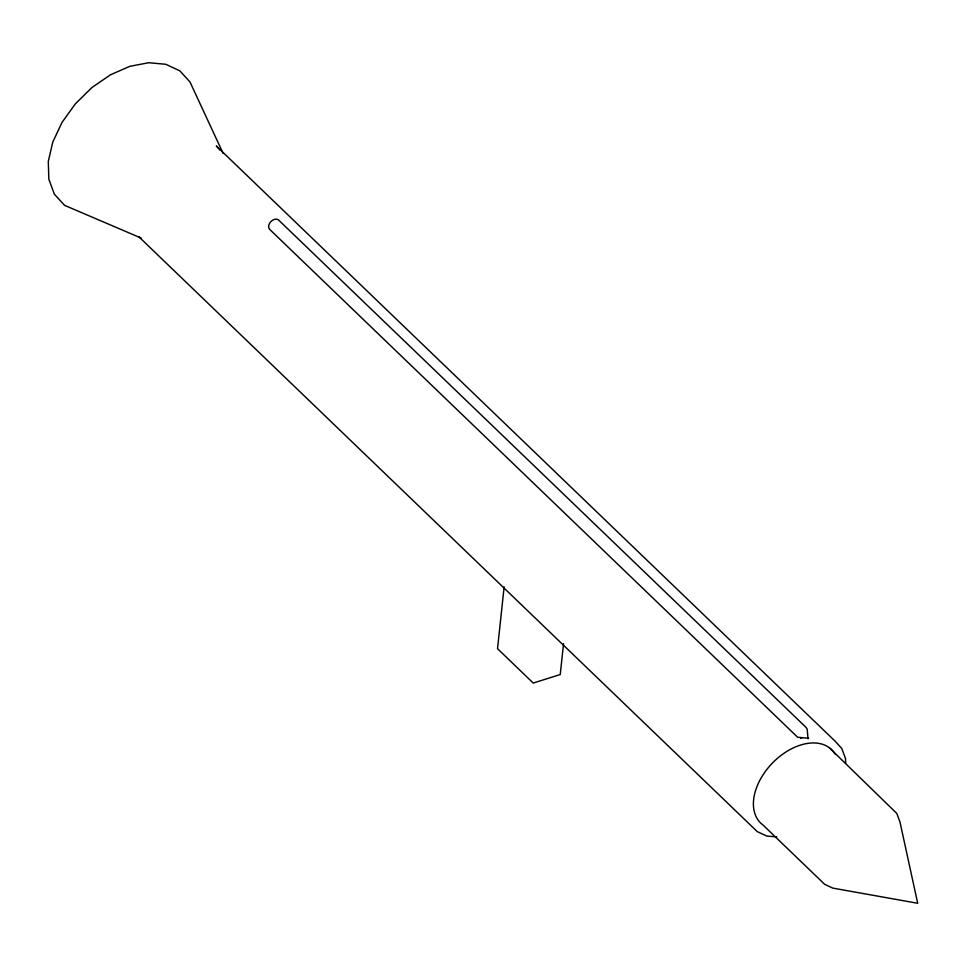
<?xml version="1.0" encoding="UTF-8"?>
<svg xmlns="http://www.w3.org/2000/svg" width="966" height="966" viewBox="0 0 966 966"><rect width="100%" height="100%" fill="white"/><g stroke="black" fill="none" stroke-linecap="round" stroke-linejoin="round"><path stroke-width="1.45" d="M504.131 586.917L497.526 648.693L533.244 683.059L560.232 674.546L563.54 643.658M800.633 738.229L801.949 737.819M800.609 737.71L801.309 737.577M807.999 738.785L807.226 729.33L806.079 727.422L278.196 219.656C273.137 217.096 265.867 224.945 269.768 229.485L797.65 737.251L808.554 738.241M776.785 836.942L766.738 836.037L757.247 831.605L138.621 236.549M141.157 238.071L64.517 205.323L54.362 194.166L48.831 179.181L48.3 161.394L52.804 142.026L62.029 122.392L75.372 103.821L91.891 87.58L110.474 74.793L129.867 66.316L148.728 62.73L165.778 64.275L179.869 70.856L190.012 82.013L223.158 153.485M829.239 747.66L896.81 813.457L899.986 822.066L917.7 903.27L832.777 888.104L824.686 884.325L762.947 824.952A51.029 33.182 -46.1 0 1 773.742 761.739A51.029 33.182 -46.1 0 1 835.083 754.084M220.224 150.261L216.312 145.963L834.95 741.019L841.784 748.529L845.516 758.624L845.648 763.116"/></g></svg>
